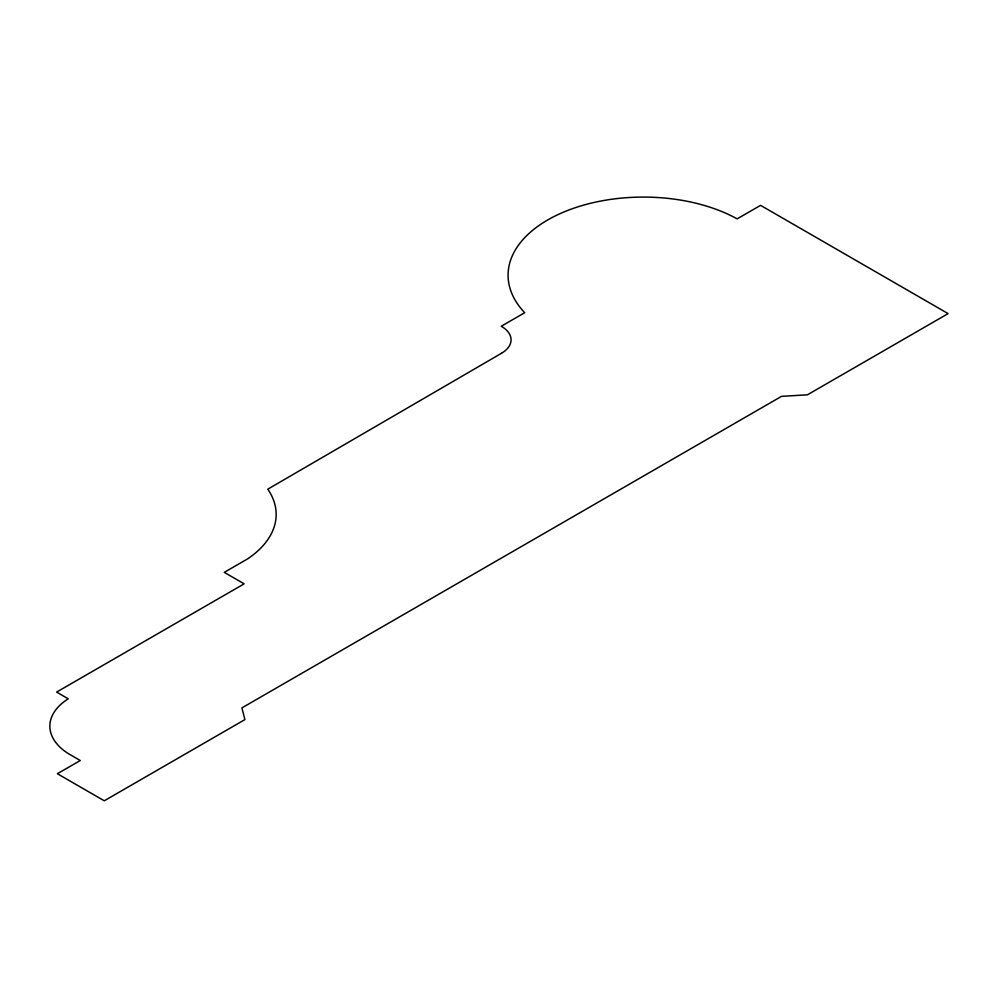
<?xml version="1.0" encoding="UTF-8"?>
<svg xmlns="http://www.w3.org/2000/svg" width="998" height="998" viewBox="0 0 998 998"><rect width="100%" height="100%" fill="white"/><g stroke="black" fill="none" stroke-linecap="round" stroke-linejoin="round"><path stroke-width="1.5" d="M501.433 353.317L267.788 489.182A118.188 68.238 0 0 1 247.754 558.793L224.276 572.353L244.148 583.83L56.624 692.088L68.251 698.8A70.272 40.569 0 0 0 71.681 755.561L80.264 760.513L57.385 773.724L104.266 800.795L244.909 719.595L241.915 707.894L781.521 396.356L807.457 394.809L948.1 313.609L760.576 205.351L737.135 218.874A135.304 78.118 0 0 0 561.163 213.16A135.304 78.118 0 0 0 524.699 312.711L501.258 326.246A33.146 19.137 0 0 1 501.433 353.317"/></g></svg>
